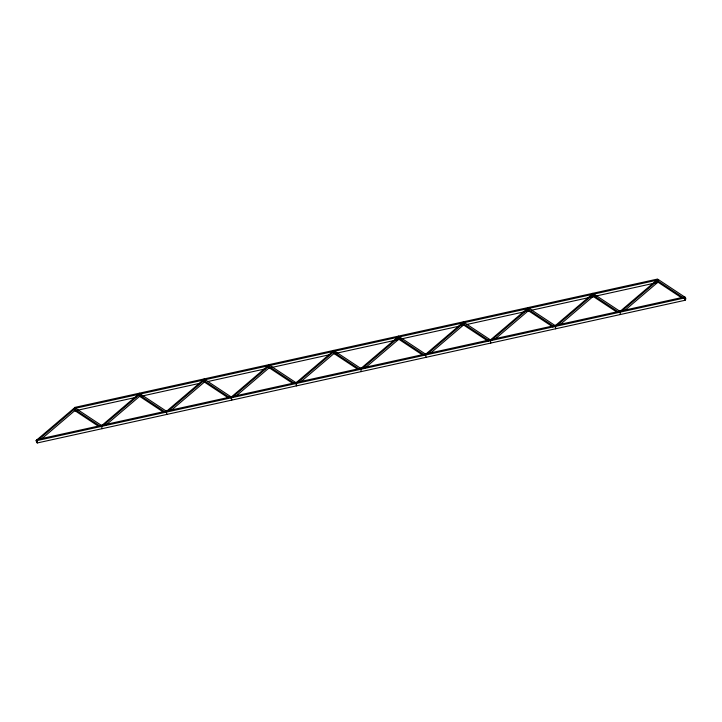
<?xml version="1.0" encoding="UTF-8"?>
<svg xmlns="http://www.w3.org/2000/svg" width="722" height="722" viewBox="0 0 722 722"><rect width="100%" height="100%" fill="white"/><g stroke="black" fill="none" stroke-linecap="round" stroke-linejoin="round"><path stroke-width="1.08" d="M36.542 440.7L36.768 439.644L684.7 296.923L685.16 300.253L37.228 442.974L36.542 440.7L684.465 297.978L684.7 296.923M37.228 442.974L37.463 441.918M136.494 397.262L74.998 410.809L74.303 408.526L74.528 407.47L657.67 279.026L658.13 282.356L531.843 310.171M101.558 425.366L102.028 428.706M139.319 393.201L139.788 396.531L200.193 383.229M166.349 411.098L166.818 414.428M204.118 378.933L204.579 382.263L204.804 381.207M231.148 396.829L231.609 400.159L231.834 399.104M268.909 364.655L269.378 367.985L329.773 354.683M295.939 382.552L296.399 385.891L296.634 384.835M333.699 350.387L334.169 353.717L459.363 326.145M360.729 368.283L361.199 371.613M398.499 336.109L398.959 339.448M425.52 354.015L425.989 357.345M463.289 321.841L463.75 325.171L461.557 325.658M463.75 325.171L463.975 324.115M490.319 339.737L490.779 343.067M528.08 307.572L528.549 310.902L526.347 311.39M555.11 325.469L555.579 328.799L555.805 327.743M592.87 293.294L593.34 296.634M619.9 311.191L620.369 314.53M36.551 442.044L36.1 440.546L73.861 408.381L75.205 408.399L39.159 439.111M42.192 438.416L75.666 409.897M101.748 425.547L137.794 394.835M103.093 425.574L139.996 394.131L138.66 394.104M106.125 424.87L139.599 396.36M165.69 412L203.451 379.835M167.892 411.296L204.795 379.862M170.915 410.601L205.247 381.36M230.48 397.732L268.241 365.558M232.683 397.028L269.586 365.585M235.715 396.333L270.037 367.083M296.128 382.732L333.032 351.289L334.376 351.316L298.33 382.019M301.363 381.324L334.837 352.814M360.919 368.455L396.974 337.752M362.263 368.482L399.176 337.039M365.296 367.787L398.77 339.268M424.861 354.917L462.622 322.743M427.063 354.213L463.966 322.77M430.086 353.518L464.417 324.268M489.651 340.64L527.412 308.474M491.853 339.936L528.757 308.502M494.886 339.241L529.208 310M555.299 325.64L592.202 294.197M557.501 324.936L593.547 294.224M560.534 324.241L594.007 295.722M620.09 311.372L656.145 280.659M621.434 311.39L658.347 279.955M625.324 309.964L657.941 282.185M683.96 298.168L685.449 297.518L685.9 299.016M74.303 408.526L657.435 280.082M207.873 381.532L264.983 368.96M467.044 324.449L524.154 311.868M36.1 440.546L37.445 440.573M658.419 279.622L685.449 297.518M656.93 280.262L683.021 297.545M657.381 281.76L681.613 297.807M594.558 294.504L620.649 311.787M592.13 294.54L618.231 311.823M592.591 296.038L616.823 312.084M529.758 308.781L555.859 326.055M553.44 326.091L527.34 308.808L527.8 310.307L552.962 326.976M464.038 322.436L490.13 339.71M462.549 323.086L488.65 340.36M463.001 324.584L488.171 341.244M399.248 336.705L425.339 353.988M397.759 337.354L423.85 354.637M398.21 338.853L422.442 354.899M334.448 350.973L361.478 368.879M332.959 351.623L359.989 369.529M333.42 353.121L357.652 369.168M270.588 365.864L296.688 383.147M294.269 383.183L268.169 365.901L268.629 367.399L292.861 383.445M204.868 379.519L231.897 397.416M203.378 380.169L229.479 397.452M203.83 381.667L228.062 397.714M140.068 393.797L166.168 411.071M138.588 394.447L164.679 411.72M139.039 395.945L163.271 411.991M75.278 408.065L101.378 425.348M73.788 408.715L100.818 426.612M74.249 410.213L98.481 426.26M684.465 297.978L685.16 300.253M36.768 439.644L37.228 441.16"/></g></svg>
